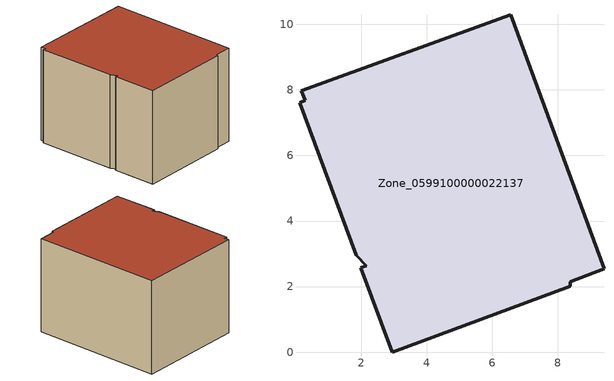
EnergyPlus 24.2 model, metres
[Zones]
Zone_0599100000022137
 floor ground (C_G): 1.99,2.58 2.15,2.64 1.84,2.96 0.11,7.62 0.29,7.68 0.17,7.98 6.57,10.29 9.4,2.54 8.37,2.15 8.37,2.02 2.95,0 z0
 wall outside (C_F): 2.95,0 8.37,2.02 8.37,2.15 9.4,2.54 6.57,10.29 0.17,7.98 0.29,7.68 0.11,7.62 1.84,2.96 2.15,2.64 1.99,2.58 2.95,0 z0:5.96
 roof outside (C_R): 2.15,2.64 1.99,2.58 2.95,0 8.37,2.02 8.37,2.15 9.4,2.54 6.57,10.29 0.17,7.98 0.29,7.68 0.11,7.62 1.84,2.96 z5.96
[BUILDING]
Pand.0599100000022137: North Axis=0; Terrain=City; Loads Convergence Tolerance Value=0.04; Temperature Convergence Tolerance Value=0.4; Solar Distribution=FullExterior; Maximum Number of Warmup Days=25; Minimum Number of Warmup Days=1
[Site:Location]
Rotterdam.The.Hague.AP_ZH_NLD Design_Conditions: Latitude=51.96; Longitude=4.45; Time Zone=1; Elevation=-4.5
[SITE:GROUNDTEMPERATURE:BUILDINGSURFACE]
18, 18, 18, 18, 18, 18, 18, 18, 18, 18, 18, 18
[MATERIAL] Thermal Absorptance=0.9; Solar Absorptance=0.7; Visible Absorptance=0.7
Name | Roughness | Thickness | Conductivity | Density | Specific Heat
G.TC.1946 | MediumSmooth | 0.15 | 1 | 540 | 1210
F.TC.1946 | Rough | 0.3 | 0.857143 | 1920 | 840
R.TC.1946 | MediumRough | 0.2 | 0.909091 | 1500 | 1000
[CONSTRUCTION]
C_G: G.TC.1946
C_F: F.TC.1946
C_R: R.TC.1946
[ZONE]
Zone_0599100000022137: Type=1; Multiplier=1; Ceiling Height=Autocalculate; Volume=Autocalculate; Floor Area=autocalculate; Part of Total Floor Area=Yes
[ZONEINFILTRATION:DESIGNFLOWRATE]
Infil_Zone_0599100000022137: Zone or ZoneList or Space or SpaceList=Zone_0599100000022137; Schedule=AlwaysOn; Design Flow Rate Calculation Method=Flow/Area; Flow Rate per Floor Area=0.003; Constant Term Coefficient=1; Temperature Term Coefficient=0; Velocity Term Coefficient=0; Velocity Squared Term Coefficient=0
[HVACTEMPLATE:ZONE:IDEALLOADSAIRSYSTEM]
Zone_0599100000022137: Maximum Heating Supply Air Temperature=50; Minimum Cooling Supply Air Temperature=13; Maximum Heating Supply Air Humidity Ratio=0.0156; Minimum Cooling Supply Air Humidity Ratio=0.0077; Heating Limit=NoLimit; Cooling Limit=NoLimit; Dehumidification Control Type=ConstantSensibleHeatRatio; Cooling Sensible Heat Ratio=0.7; Dehumidification Setpoint=60; Humidification Control Type=None; Humidification Setpoint=30; Outdoor Air Method=None; Outdoor Air Flow Rate per Person=0.00944; Outdoor Air Flow Rate per Zone Floor Area=0; Outdoor Air Flow Rate per Zone=0; Demand Controlled Ventilation Type=None; Outdoor Air Economizer Type=NoEconomizer; Heat Recovery Type=None; Sensible Heat Recovery Effectiveness=0.7; Latent Heat Recovery Effectiveness=0.65
[ZONECONTROL:THERMOSTAT]
ThermostatControl_Zone_0599100000022137: Zone or ZoneList=Zone_0599100000022137; Control Type Schedule=DualSetpointControlType; Control 1=Thermostat_Zone_0599100000022137; Temperature Difference Between Cutout And Setpoint=0
[THERMOSTATSETPOINT:DUALSETPOINT]
Thermostat_Zone_0599100000022137: Heating Setpoint Temperature Schedule=HeatingSetpoint_Zone_0599100000022137; Cooling Setpoint Temperature Schedule=CoolingSetpoint_Zone_0599100000022137
[SCHEDULE:COMPACT]
HeatingSetpoint_Zone_0599100000022137: Through: 12/31, For: AllDays, Until: 24:00, 21
CoolingSetpoint_Zone_0599100000022137: Through: 12/31, For: AllDays, Until: 24:00, 24
DualSetpointControlType: Through: 12/31, For: AllDays, Until: 24:00, 4
AlwaysOn: Through: 12/31, For: AllDays, Until: 24:00, 1
